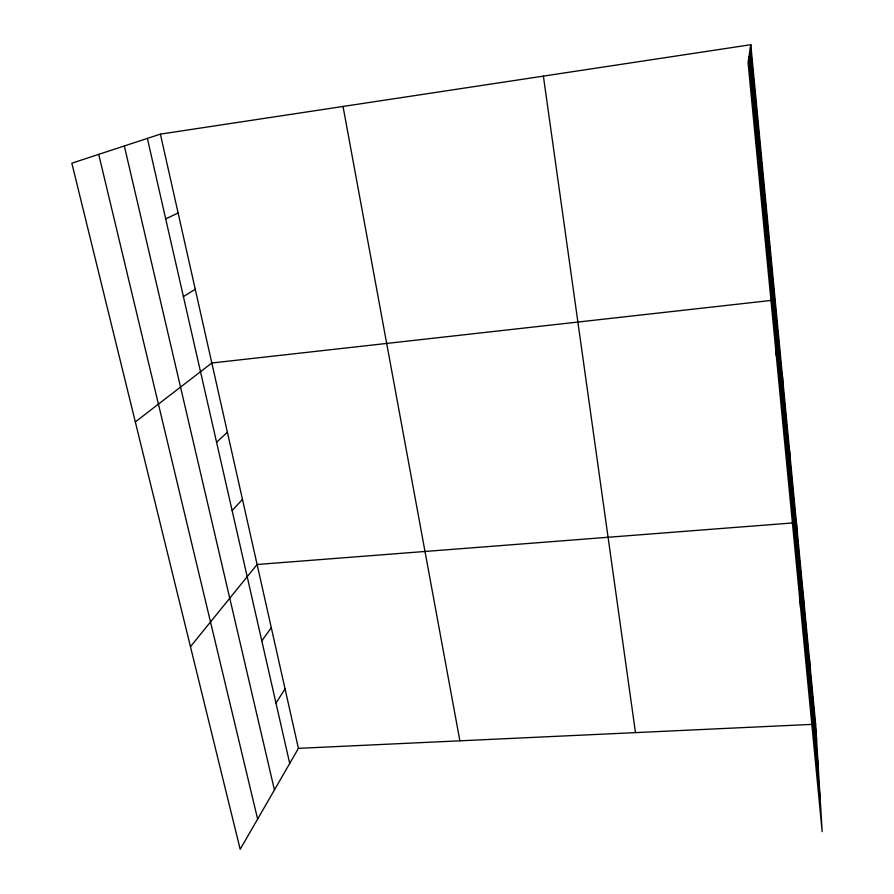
<?xml version="1.0" encoding="UTF-8"?>
<svg xmlns="http://www.w3.org/2000/svg" width="894" height="894" viewBox="0 0 894 894"><rect width="100%" height="100%" fill="white"/><g stroke="black" fill="none" stroke-linecap="round" stroke-linejoin="round"><path stroke-width="1.34" d="M767.343 224.45L767.354 218.013M759.04 137.564L759.241 132.971M750.815 44.7L748.054 62.591L822.167 831.644L815.652 724.207L750.815 44.7L160.395 134.122L71.833 163.189L240.184 849.3L298.417 748.356L160.395 134.122M275.978 703.075L285.063 688.883M261.808 640.864L271.295 627.622M190.467 646.664L257.103 564.494L792.24 522.99M232.127 510.541L242.475 499.411M216.572 442.239L227.389 432.271M135.318 421.923L211.822 362.998L771.064 300.44M183.404 296.596L195.261 289.254M165.703 218.874L178.118 213.007M298.417 748.356L815.652 724.207M98.72 154.371L257.628 819.06M124.333 145.968L274.436 789.938M147.376 138.402L289.723 763.442M343.039 106.464L459.874 740.813M543.384 76.113L635.478 732.622M750.412 47.293L816.613 740.12M749.697 51.919L818.312 768.181M748.904 57.104L820.2 799.225M809.45 659.191L810.299 674.031M803.035 592.04L803.773 605.73M796.42 522.666L800.532 607.238M789.581 450.945L790.05 462.064M782.496 376.754L782.82 386.454M775.176 299.982L776.294 355.7"/></g></svg>
